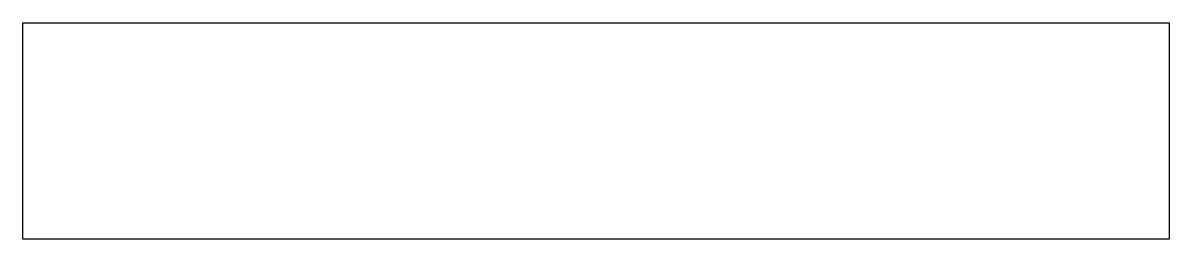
# Model space of a CAD drawing. Header units: metres. Extents: x -18.5 to 13.8, y -1.1 to 46.5.
# Drawn here: x -18.55 to 13.75, y -1.1 to 4.98 of the extents above.
import ezdxf

# ---------------------------------------------------------------- set-up
doc = ezdxf.new("R2010")
doc.units = ezdxf.units.M

msp = doc.modelspace()

# ---------------------------------------------------------------- linework, layer by layer
for p, q in [((-18.55, 3.841), (-18.55, 4.984)), ((-18.55, 4.984), (-12.602, 4.984)), ((-12.602, 4.984), (-9.89, 4.984)), ((-9.89, 4.984), (-5.182, 4.984)), ((-5.182, 4.984), (9.19, 4.984)), ((9.19, 4.984), (11.903, 4.984)), ((11.903, 4.984), (13.75, 4.984)), ((13.75, 4.984), (13.75, 3.321)), ((-18.55, 3.804), (-18.55, 3.841)), ((-18.55, 3.776), (-18.55, 3.804)), ((-18.55, 0.15), (-18.55, 3.776)), ((13.75, 3.321), (13.75, -1.1)), ((-18.55, 0.015), (-18.55, 0.15)), ((-18.55, -0.086), (-18.55, 0.015)), ((-18.55, -0.148), (-18.55, -0.086)), ((-18.55, -0.732), (-18.55, -0.148)), ((-18.55, -0.768), (-18.55, -0.732)), ((-18.55, -0.78), (-18.55, -0.768)), ((-18.55, -1.1), (-18.55, -0.78)), ((-17.03, -1.1), (-18.55, -1.1)), ((-12.636, -1.1), (-17.03, -1.1)), ((-12.428, -1.1), (-12.636, -1.1)), ((-12.153, -1.1), (-12.428, -1.1)), ((-11.825, -1.1), (-12.153, -1.1)), ((-11.471, -1.1), (-11.825, -1.1)), ((-11.121, -1.1), (-11.471, -1.1)), ((-10.81, -1.1), (-11.121, -1.1)), ((-11.121, -1.1), (-11.121, -1.1)), ((-10.569, -1.1), (-10.81, -1.1)), ((-10.418, -1.1), (-10.569, -1.1)), ((-4.496, -1.1), (-10.418, -1.1)), ((-3.718, -1.1), (-4.496, -1.1)), ((9.957, -1.1), (-3.718, -1.1)), ((10.055, -1.1), (9.957, -1.1)), ((10.238, -1.1), (10.055, -1.1)), ((10.497, -1.1), (10.238, -1.1)), ((10.807, -1.1), (10.497, -1.1)), ((11.14, -1.1), (10.807, -1.1)), ((11.461, -1.1), (11.14, -1.1)), ((11.744, -1.1), (11.461, -1.1)), ((11.968, -1.1), (11.744, -1.1)), ((12.122, -1.1), (11.968, -1.1)), ((13.75, -1.1), (12.122, -1.1))]:
    msp.add_line(p, q)

doc.saveas('drawing.dxf')
